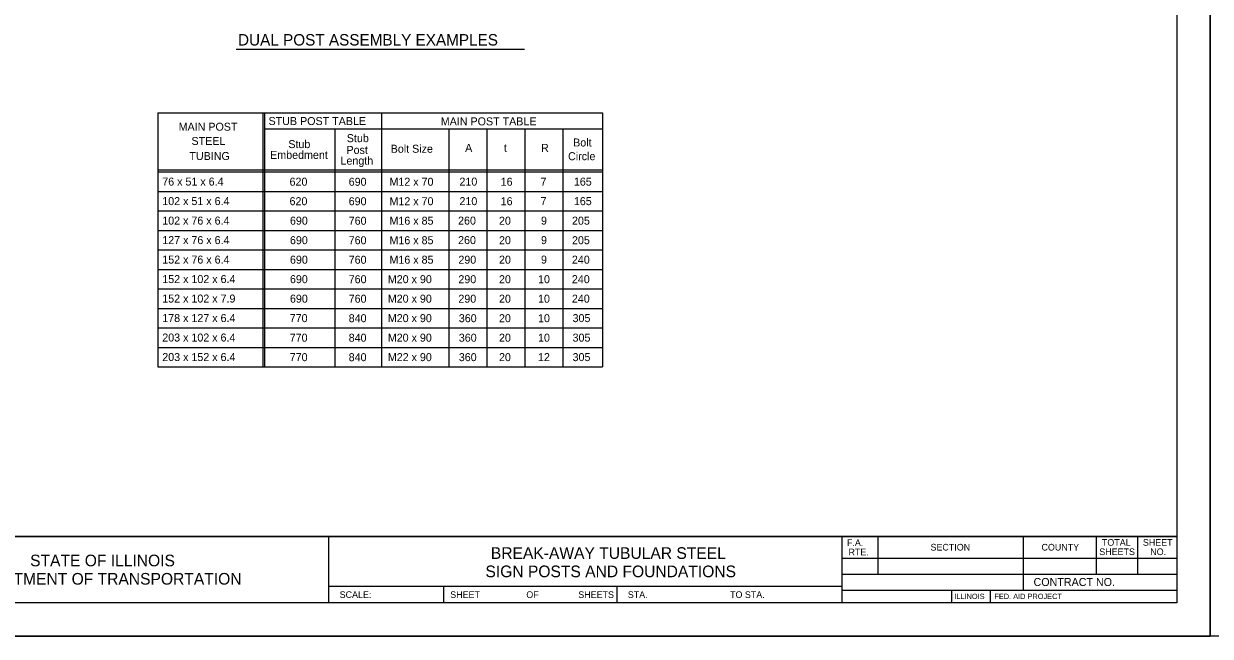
# Model space of a CAD drawing. Extents: x 1499079 to 1501883, y 1499349 to 1499789.
# Drawn here: x 1499403.6 to 1499759.5, y 1499349.2 to 1499533.1 of the extents above; entities that cross this region are included whole.
import ezdxf

# ---------------------------------------------------------------- set-up
doc = ezdxf.new("R2010")
doc.units = 0
for name, color, linetype in [('Design_EX_Roadway Notes', 7, 'Continuous'), ('Level 48', 7, 'Continuous'), ('Sheets_50 Reference Boundary', 7, 'Continuous'), ('Sheets_General Details', 7, 'Continuous'), ('Sheets_Printer Plotting Border', 7, 'Continuous')]:
    doc.layers.add(name, color=color, linetype=linetype)

msp = doc.modelspace()

# ---------------------------------------------------------------- linework, layer by layer
at = {"layer": 'Design_EX_Roadway Notes'}
for p, q in [((1499443.86, 1499506.33), (1499577.24, 1499506.33)), ((1499443.86, 1499506.33), (1499443.86, 1499430.06)), ((1499475.27, 1499506.33), (1499475.27, 1499430.06)), ((1499475.86, 1499506.33), (1499475.86, 1499430.06)), ((1499510.86, 1499506.33), (1499510.86, 1499430.06)), ((1499577.24, 1499506.33), (1499577.24, 1499430.06)), ((1499475.86, 1499501.5), (1499577.24, 1499501.5)), ((1499496.89, 1499501.5), (1499496.89, 1499430.06)), ((1499531.15, 1499501.5), (1499531.15, 1499430.06)), ((1499542.51, 1499501.5), (1499542.51, 1499430.06)), ((1499553.89, 1499501.5), (1499553.89, 1499430.06)), ((1499565.26, 1499501.5), (1499565.26, 1499430.06)), ((1499443.86, 1499489.18), (1499577.24, 1499489.18)), ((1499443.86, 1499488.58), (1499577.24, 1499488.58)), ((1499443.86, 1499482.73), (1499577.24, 1499482.73)), ((1499443.86, 1499476.88), (1499577.24, 1499476.88)), ((1499443.86, 1499471.03), (1499577.24, 1499471.03)), ((1499443.86, 1499465.18), (1499577.24, 1499465.18)), ((1499443.86, 1499459.33), (1499577.24, 1499459.33)), ((1499443.86, 1499453.47), (1499577.24, 1499453.47)), ((1499443.86, 1499447.62), (1499577.24, 1499447.62)), ((1499443.86, 1499441.77), (1499577.24, 1499441.77)), ((1499443.86, 1499435.91), (1499577.24, 1499435.91)), ((1499443.86, 1499430.06), (1499577.24, 1499430.06))]:
    msp.add_line(p, q, dxfattribs=at)
at = {"layer": 'Level 48'}
msp.add_lwpolyline([(1499079.49, 1499789.19), (1499759.49, 1499789.19), (1499759.49, 1499349.19), (1499079.49, 1499349.19)], close=True, dxfattribs=at)
at = {"layer": 'Sheets_50 Reference Boundary'}
msp.add_lwpolyline([(1499119.49, 1499779.18), (1499749.49, 1499779.18), (1499749.49, 1499379.19), (1499119.49, 1499379.19)], close=True, dxfattribs=at)
at = {"layer": 'Sheets_General Details'}
for p, q in [((1499759.49, 1499349.19), (1499759.49, 1499789.19)), ((1499759.49, 1499789.19), (1499759.49, 1499349.19)), ((1499467.34, 1499525.47), (1499553.77, 1499525.47)), ((1499119.49, 1499379.19), (1499749.49, 1499379.19)), ((1499494.98, 1499379.19), (1499494.98, 1499359.19)), ((1499648.98, 1499379.19), (1499648.98, 1499359.19)), ((1499659.78, 1499379.19), (1499659.78, 1499367.88)), ((1499703.38, 1499379.19), (1499703.38, 1499363.08)), ((1499725.22, 1499379.19), (1499725.22, 1499367.88)), ((1499737.64, 1499379.19), (1499737.64, 1499367.88)), ((1499648.98, 1499372.68), (1499749.49, 1499372.68)), ((1499648.98, 1499367.88), (1499749.49, 1499367.88)), ((1499494.98, 1499364.19), (1499648.98, 1499364.19)), ((1499529.49, 1499364.19), (1499529.49, 1499359.19)), ((1499581.49, 1499364.19), (1499581.49, 1499359.19)), ((1499648.98, 1499363.08), (1499749.49, 1499363.08)), ((1499681.92, 1499363.08), (1499681.92, 1499359.19)), ((1499693.52, 1499363.08), (1499693.52, 1499359.19)), ((1499759.49, 1499349.19), (1499079.49, 1499349.19)), ((1500439.49, 1499349.19), (1499759.49, 1499349.19))]:
    msp.add_line(p, q, dxfattribs=at)
msp.add_lwpolyline([(1499119.49, 1499779.19), (1499749.49, 1499779.19), (1499749.49, 1499359.19), (1499119.49, 1499359.19)], close=True, dxfattribs=at)
at = {"layer": 'Sheets_Printer Plotting Border'}
msp.add_lwpolyline([(1499079.49, 1499349.19), (1499759.49, 1499349.19), (1499759.49, 1499789.19), (1499079.49, 1499789.19)], close=True, dxfattribs=at)

# ---------------------------------------------------------------- texts
at = {"layer": 'Design_EX_Roadway Notes'}
for s, height, p in [('MAIN POST', 2.4, (1499450.06, 1499500.95)), ('STUB POST TABLE', 2.4002, (1499477.03, 1499502.66)), ('MAIN POST TABLE', 2.4002, (1499528.69, 1499502.56)), ('STEEL', 2.4, (1499453.92, 1499496.68)), ('Stub', 2.4, (1499500.5, 1499497.52)), ('Stub', 2.4, (1499482.96, 1499495.74)), ('Post', 2.4, (1499500.4, 1499493.98)), ('Bolt Size', 2.4, (1499513.67, 1499494.34)), ('A', 2.4, (1499536, 1499494.61)), ('t', 2.4, (1499547.63, 1499494.61)), ('R', 2.4, (1499558.74, 1499494.61)), ('Bolt', 2.4, (1499568.4, 1499496.22)), ('TUBING', 2.4, (1499453.29, 1499492.16)), ('Embedment', 2.4, (1499477.5, 1499492.5)), ('Length', 2.4, (1499498.61, 1499490.77)), ('Circle', 2.4, (1499566.87, 1499492.1)), ('76 x 51 x 6.4', 2.4, (1499445.15, 1499484.48)), ('620', 2.4, (1499483.33, 1499484.45)), ('690', 2.4, (1499501.07, 1499484.43)), ('M12 x 70', 2.4, (1499513.3, 1499484.44)), ('210', 2.4, (1499534.29, 1499484.47)), ('16', 2.4, (1499546.65, 1499484.44)), ('7', 2.4, (1499558.62, 1499484.47)), ('165', 2.4, (1499568.61, 1499484.47)), ('102 x 51 x 6.4', 2.4, (1499445.15, 1499478.63)), ('620', 2.4, (1499483.33, 1499478.59)), ('690', 2.4, (1499501.07, 1499478.58)), ('M12 x 70', 2.4, (1499513.3, 1499478.59)), ('210', 2.4, (1499534.29, 1499478.61)), ('16', 2.4, (1499546.65, 1499478.59)), ('7', 2.4, (1499558.62, 1499478.61)), ('165', 2.4, (1499568.61, 1499478.61)), ('102 x 76 x 6.4', 2.4, (1499445.15, 1499472.77)), ('690', 2.4, (1499483.45, 1499472.75)), ('760', 2.4, (1499501.07, 1499472.73)), ('M16 x 85', 2.4, (1499513.3, 1499472.74)), ('260', 2.4, (1499533.88, 1499472.77)), ('20', 2.4, (1499546.15, 1499472.74)), ('9', 2.4, (1499558.75, 1499472.77)), ('205', 2.4, (1499568.05, 1499472.75)), ('127 x 76 x 6.4', 2.4, (1499445.15, 1499466.92)), ('690', 2.4, (1499483.45, 1499466.89)), ('760', 2.4, (1499501.07, 1499466.87)), ('M16 x 85', 2.4, (1499513.3, 1499466.88)), ('260', 2.4, (1499533.88, 1499466.92)), ('20', 2.4, (1499546.15, 1499466.89)), ('9', 2.4, (1499558.75, 1499466.92)), ('205', 2.4, (1499568.05, 1499466.89)), ('152 x 76 x 6.4', 2.4, (1499445.15, 1499461.07)), ('690', 2.4, (1499483.45, 1499461.04)), ('760', 2.4, (1499501.07, 1499461.02)), ('M16 x 85', 2.4, (1499513.3, 1499461.03)), ('290', 2.4, (1499533.97, 1499461.03)), ('20', 2.4, (1499546.15, 1499461.04)), ('9', 2.4, (1499558.75, 1499461.07)), ('240', 2.4, (1499568.02, 1499461.04)), ('152 x 102 x 6.4', 2.4, (1499445.15, 1499455.22)), ('690', 2.4, (1499483.45, 1499455.19)), ('760', 2.4, (1499501.07, 1499455.17)), ('M20 x 90', 2.4, (1499512.8, 1499455.19)), ('290', 2.4, (1499533.97, 1499455.18)), ('20', 2.4, (1499546.15, 1499455.18)), ('10', 2.4, (1499557.86, 1499455.18)), ('240', 2.4, (1499568.02, 1499455.19)), ('152 x 102 x 7.9', 2.4, (1499445.15, 1499449.37)), ('690', 2.4, (1499483.45, 1499449.34)), ('760', 2.4, (1499501.07, 1499449.32)), ('M20 x 90', 2.4, (1499512.8, 1499449.34)), ('290', 2.4, (1499533.97, 1499449.32)), ('20', 2.4, (1499546.15, 1499449.33)), ('10', 2.4, (1499557.86, 1499449.33)), ('240', 2.4, (1499568.02, 1499449.34)), ('178 x 127 x 6.4', 2.4, (1499445.15, 1499443.52)), ('770', 2.4, (1499483.38, 1499443.49)), ('840', 2.4, (1499501.07, 1499443.47)), ('M20 x 90', 2.4, (1499512.8, 1499443.49)), ('360', 2.4, (1499534.1, 1499443.47)), ('20', 2.4, (1499546.15, 1499443.48)), ('10', 2.4, (1499557.86, 1499443.48)), ('305', 2.4, (1499568.22, 1499443.5)), ('203 x 102 x 6.4', 2.4, (1499445.15, 1499437.67)), ('770', 2.4, (1499483.38, 1499437.63)), ('840', 2.4, (1499501.07, 1499437.62)), ('M20 x 90', 2.4, (1499512.8, 1499437.63)), ('360', 2.4, (1499534.1, 1499437.62)), ('20', 2.4, (1499546.15, 1499437.62)), ('10', 2.4, (1499557.86, 1499437.62)), ('305', 2.4, (1499568.22, 1499437.64)), ('203 x 152 x 6.4', 2.4, (1499445.15, 1499431.81)), ('770', 2.4, (1499483.38, 1499431.78)), ('840', 2.4, (1499501.07, 1499431.77)), ('M22 x 90', 2.4, (1499512.8, 1499431.78)), ('360', 2.4, (1499534.1, 1499431.78)), ('20', 2.4, (1499546.15, 1499431.78)), ('12', 2.4, (1499557.85, 1499431.8)), ('305', 2.4, (1499568.22, 1499431.79))]:
    msp.add_text(s, height=height, dxfattribs=at).set_placement(p)
at = {"layer": 'Sheets_General Details'}
for s, height, p in [('DUAL POST ASSEMBLY EXAMPLES', 3.4289, (1499467.87, 1499526.53)), ('F.A.  ', 2, (1499650.52, 1499376.28)), ('TOTAL', 2, (1499726.99, 1499376.36)), ('SHEET', 2, (1499739.28, 1499376.36)), ('BREAK-AWAY TUBULAR STEEL ', 3.5, (1499543.71, 1499372.42)), ('RTE.', 2, (1499650.99, 1499373.48)), ('SECTION', 2, (1499675.58, 1499374.93)), ('COUNTY', 2, (1499708.87, 1499374.93)), ('SHEETS', 2, (1499726.2, 1499373.56)), ('NO.', 2, (1499741.49, 1499373.56)), ('STATE OF ILLINOIS', 3.5, (1499405.52, 1499370.19)), ('DEPARTMENT OF TRANSPORTATION', 3.5, (1499384.42, 1499364.69)), ('SIGN POSTS AND FOUNDATIONS', 3.5, (1499542.09, 1499366.92)), ('CONTRACT NO.      ', 2.4, (1499706.49, 1499364.28)), ('SCALE:          ', 2, (1499498.36, 1499360.69)), ('SHEET', 2, (1499531.53, 1499360.69)), ('OF', 2, (1499554.35, 1499360.69)), ('SHEETS', 2, (1499569.94, 1499360.69)), ('STA.', 2, (1499584.79, 1499360.69)), ('TO STA.', 2, (1499615.46, 1499360.69)), ('ILLINOIS', 1.6, (1499682.71, 1499360.37)), ('FED. AID PROJECT', 1.6, (1499694.74, 1499360.37))]:
    msp.add_text(s, height=height, dxfattribs=at).set_placement(p)

doc.saveas('drawing.dxf')
